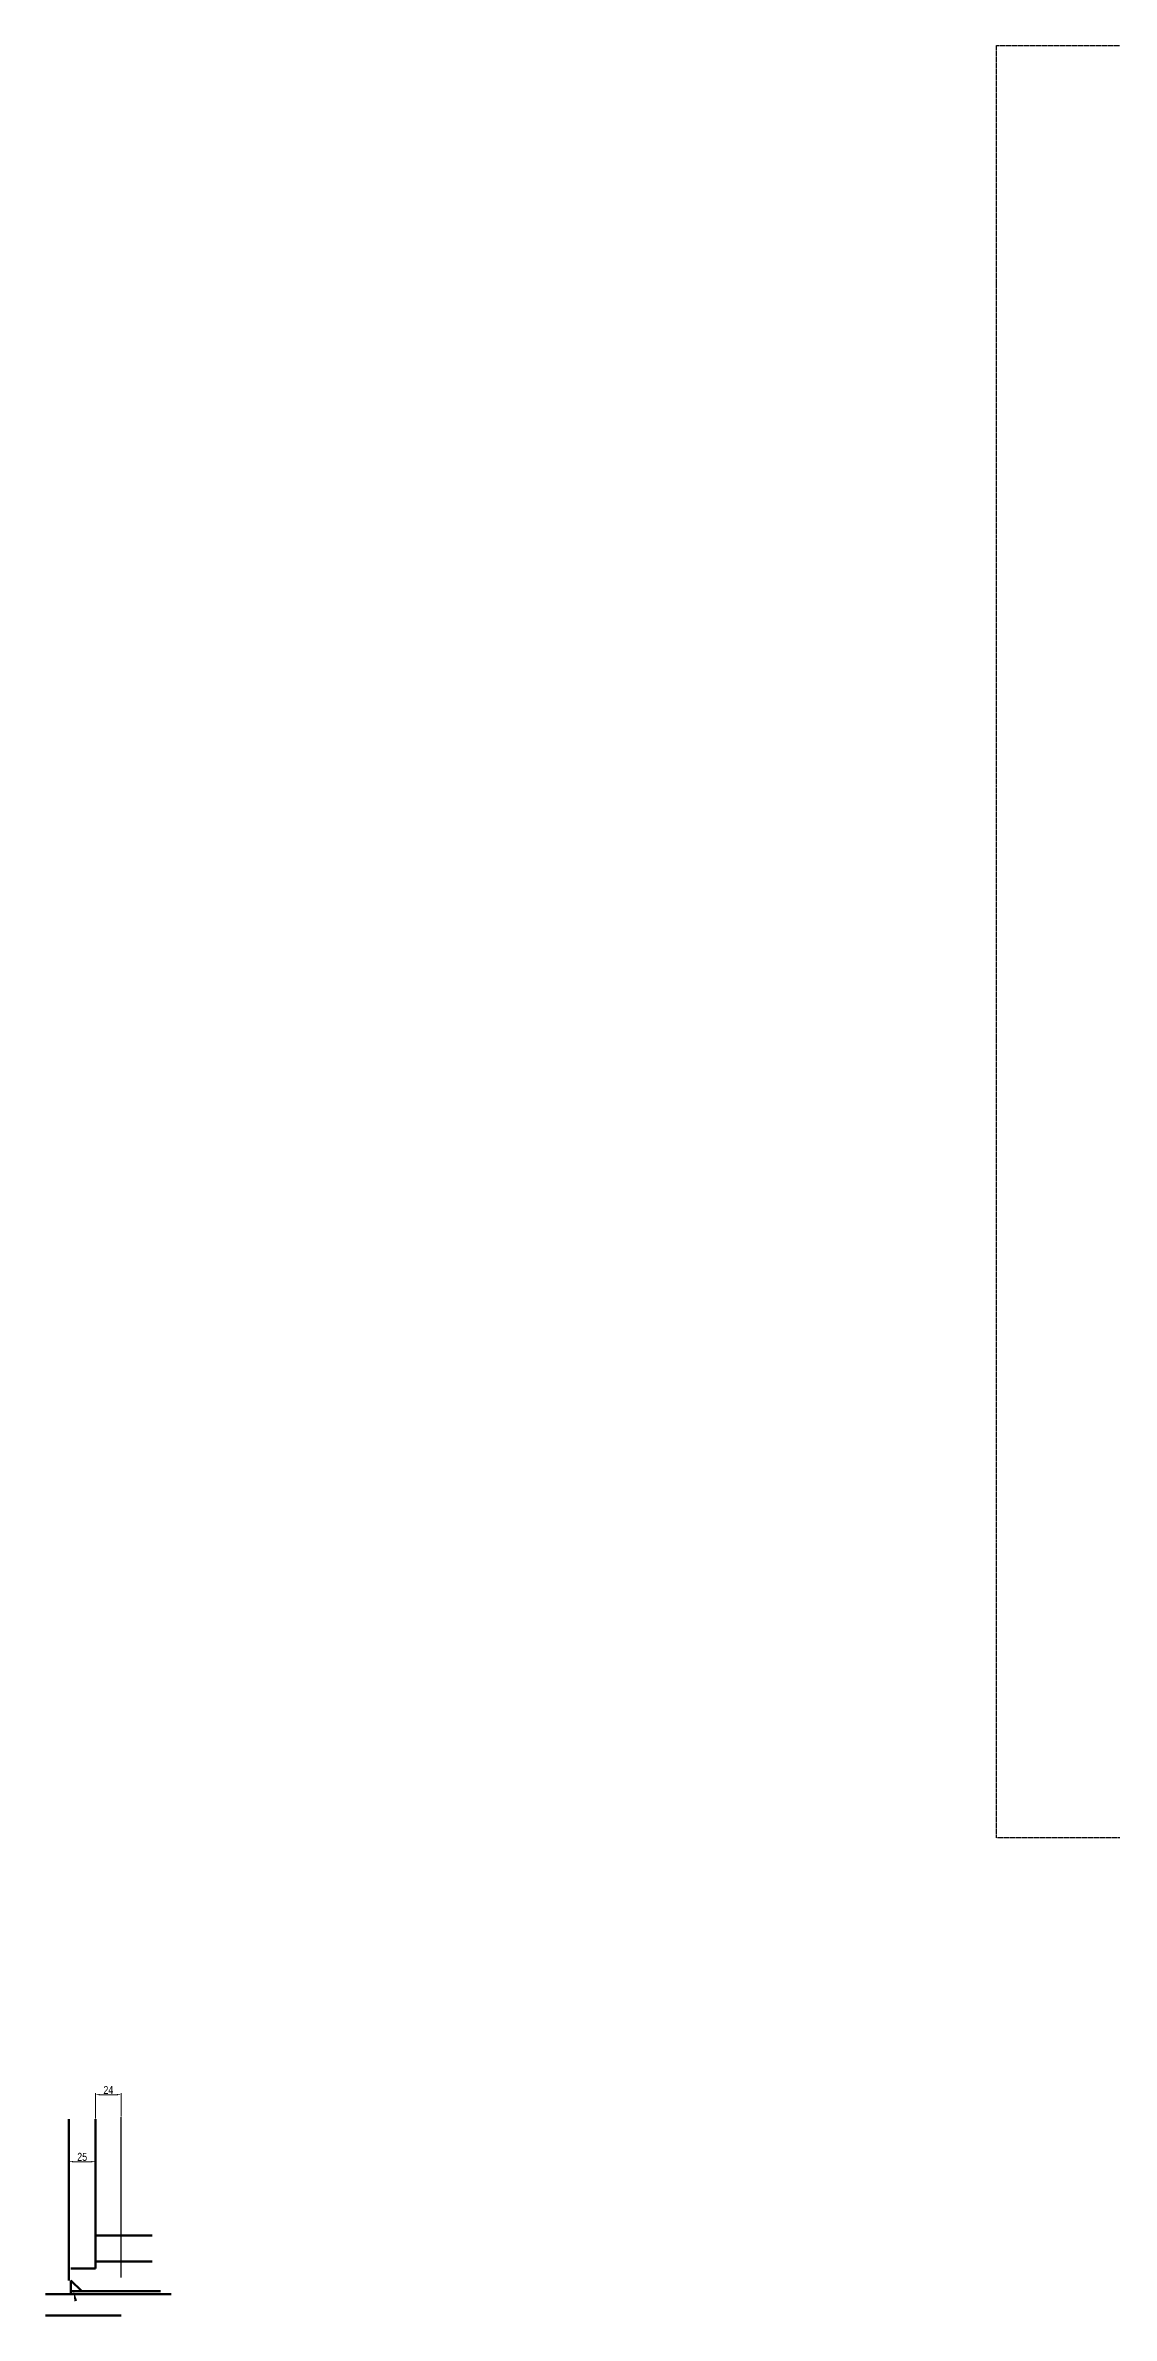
# Model space of a CAD drawing. Header units: millimetres. Extents: x -954 to 34898, y -2134 to 12006.
# Drawn here: x 25442 to 26442, y 9348 to 11475 of the extents above; entities that cross this region are included whole.
import ezdxf

# ---------------------------------------------------------------- set-up
doc = ezdxf.new("R2010")
doc.units = ezdxf.units.MM
doc.header["$LTSCALE"] = 3
doc.linetypes.add('HIDDEN', pattern=[0.375, 0.25, -0.125])
doc.layers.add('Nascosta', color=4, linetype='HIDDEN')
doc.layers.add('осевая', color=4, linetype='Continuous')
doc.layers.add('контурная', color=7, linetype='Continuous', lineweight=50)
doc.layers.add('тонкая', color=7, linetype='Continuous', lineweight=20)
doc.styles.add('s3v2.5', font='arial.ttf', dxfattribs={"width": 0.8, "height": 7.5})
doc.dimstyles.new('s3v2.5', dxfattribs={"dimtxt": 7.5, "dimasz": 4, "dimexe": 1.25, "dimexo": 0.625, "dimtad": 1, "dimtxsty": 's3v2.5', "dimcen": 1.5, "dimclrd": 6, "dimclre": 256, "dimclrt": 1, "dimadec": 0, "dimazin": 0, "dimtfac": 1, "dimtmove": 0, "dimatfit": 3, "dimfxl": 1, "dimlwd": -1, "dimlwe": -1, "dimarcsym": 0})

# ---------------------------------------------------------------- blocks, each defined once
blk = doc.blocks.new('*D1247')
at = {"layer": 'Defpoints', "color": 0, "transparency": 16777216}
for p in [(25489.4, 9554.7), (25513.4, 9533.6), (25489.4, 9531.7)]:
    blk.add_point(p, dxfattribs=at)
at = {"layer": 'тонкая', "transparency": 16777216}
for p, q in [((25489.4, 9532.3), (25489.4, 9556)), ((25513.4, 9534.3), (25513.4, 9556))]:
    blk.add_line(p, q, dxfattribs=at)
at = {"layer": 'тонкая', "color": 6, "transparency": 16777216}
blk.add_line((25509.4, 9554.7), (25493.4, 9554.7), dxfattribs=at)
for points in [[(25493.4, 9555.4), (25493.4, 9554.1), (25489.4, 9554.7)], [(25509.4, 9555.4), (25509.4, 9554.1), (25513.4, 9554.7)]]:
    blk.add_solid(points, dxfattribs=at)
at = {"layer": 'тонкая', "color": 1, "transparency": 16777216, "insert": (25501.4, 9559.1), "char_height": 7.5, "attachment_point": 5, "style": 's3v2.5'}
blk.add_mtext('24', dxfattribs=at)
blk = doc.blocks.new('*D1248')
at = {"layer": 'Defpoints', "color": 0, "transparency": 16777216}
for p in [(25464.4, 9491.9), (25464.4, 9491.9), (25489.4, 9491.9)]:
    blk.add_point(p, dxfattribs=at)
at = {"layer": 'тонкая', "transparency": 16777216}
for p, q in [((25464.4, 9491.3), (25464.4, 9490.7)), ((25489.4, 9491.3), (25489.4, 9490.7))]:
    blk.add_line(p, q, dxfattribs=at)
at = {"layer": 'тонкая', "color": 6, "transparency": 16777216}
blk.add_line((25485.4, 9491.9), (25468.4, 9491.9), dxfattribs=at)
for points in [[(25468.4, 9492.6), (25468.4, 9491.3), (25464.4, 9491.9)], [(25485.4, 9492.6), (25485.4, 9491.3), (25489.4, 9491.9)]]:
    blk.add_solid(points, dxfattribs=at)
at = {"layer": 'тонкая', "color": 1, "transparency": 16777216, "insert": (25476.9, 9496.4), "char_height": 7.5, "attachment_point": 5, "style": 's3v2.5'}
blk.add_mtext('25', dxfattribs=at)

msp = doc.modelspace()

# ---------------------------------------------------------------- hatches: boundary and pattern name
at = {"layer": 'контурная'}
msp.add_hatch(color=256, dxfattribs=at).paths.add_polyline_path([(25468.849, 9370.68), (25469.532, 9360.924), (25472.113, 9361.713)])

# ---------------------------------------------------------------- linework, layer by layer
at = {"layer": 'Nascosta', "color": 3}
msp.add_lwpolyline([(26333.882, 11475.4), (28709.882, 11475.4), (28709.882, 9795.4), (26333.882, 9795.4), (26333.882, 11475.4)], dxfattribs=at)
at = {"layer": 'контурная'}
for p, q in [((25464.411, 9531.659), (25464.411, 9380.659)), ((25489.411, 9531.659), (25489.411, 9391.659)), ((25513.411, 9422.659), (25489.411, 9422.659)), ((25513.411, 9422.659), (25542.411, 9422.659)), ((25489.411, 9391.659), (25466.411, 9391.659)), ((25489.411, 9398.424), (25542.411, 9398.424)), ((25466.411, 9367.659), (25442.411, 9367.659)), ((25442.411, 9367.659), (25442.411, 9367.659)), ((25476.411, 9370.659), (25466.411, 9380.659)), ((25466.411, 9380.659), (25466.411, 9367.659)), ((25476.411, 9370.659), (25466.411, 9370.659)), ((25513.411, 9367.659), (25466.411, 9367.659)), ((25467.161, 9367.659), (25560.411, 9367.659)), ((25476.411, 9370.659), (25550.411, 9370.659)), ((25513.411, 9367.659), (25560.411, 9367.659)), ((25513.411, 9347.659), (25442.411, 9347.659)), ((25442.411, 9347.659), (25442.411, 9347.659))]:
    msp.add_line(p, q, dxfattribs=at)
at = {"layer": 'осевая'}
msp.add_line((25513.411, 9383.419), (25513.411, 9533.63), dxfattribs=at)

# ---------------------------------------------------------------- dimensions: what is measured, and where the dimension line sits
at = {"layer": 'тонкая'}
for base, p1, p2, picture, middle in [((25489.411, 9554.73), (25513.411, 9533.63), (25489.411, 9531.659), '*D1247', (25501.411, 9559.121)), ((25464.411, 9491.933), (25489.411, 9491.933), (25464.411, 9491.933), '*D1248', (25476.911, 9496.387))]:
    dim = msp.add_linear_dim(base=base, p1=p1, p2=p2, dimstyle='s3v2.5', dxfattribs=at)
    dim.commit()
    dim.dimension.update_dxf_attribs({"geometry": picture, "text_midpoint": middle})

doc.saveas('drawing.dxf')
